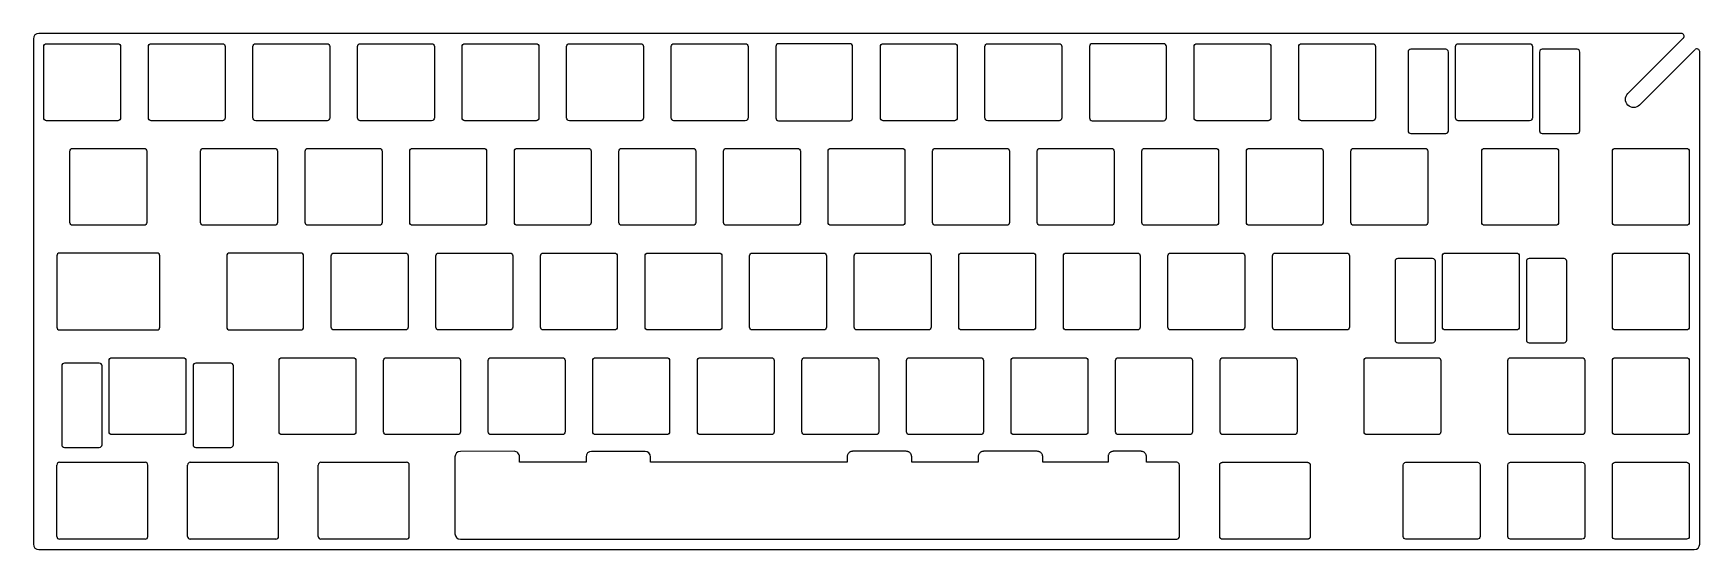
# Model space of a CAD drawing. Header units: millimetres. Extents: x 2408 to 2711, y 1745 to 1839.
import ezdxf

# ---------------------------------------------------------------- set-up
doc = ezdxf.new("R2010")
doc.units = ezdxf.units.MM

msp = doc.modelspace()

# ---------------------------------------------------------------- linework, layer by layer
for p, q in [((2407.66, 1838.05, 54.4), (2407.66, 1746.05, 54.4)), ((2707.88, 1839.05, 54.4), (2408.66, 1839.05, 54.4)), ((2409.56, 1823.65, 54.4), (2409.56, 1836.65, 54.4)), ((2410.06, 1837.15, 54.4), (2423.06, 1837.15, 54.4)), ((2423.56, 1836.65, 54.4), (2423.56, 1823.65, 54.4)), ((2428.61, 1823.65, 54.4), (2428.61, 1836.65, 54.4)), ((2429.11, 1837.15, 54.4), (2442.11, 1837.15, 54.4)), ((2442.61, 1836.65, 54.4), (2442.61, 1823.65, 54.4)), ((2447.66, 1823.65, 54.4), (2447.66, 1836.65, 54.4)), ((2448.16, 1837.15, 54.4), (2461.16, 1837.15, 54.4)), ((2461.66, 1836.65, 54.4), (2461.66, 1823.65, 54.4)), ((2466.71, 1823.65, 54.4), (2466.71, 1836.65, 54.4)), ((2467.21, 1837.15, 54.4), (2480.21, 1837.15, 54.4)), ((2480.71, 1836.65, 54.4), (2480.71, 1823.65, 54.4)), ((2485.76, 1823.65, 54.4), (2485.76, 1836.65, 54.4)), ((2486.26, 1837.15, 54.4), (2499.26, 1837.15, 54.4)), ((2499.76, 1836.65, 54.4), (2499.76, 1823.65, 54.4)), ((2504.81, 1823.65, 54.4), (2504.81, 1836.65, 54.4)), ((2505.31, 1837.15, 54.4), (2518.31, 1837.15, 54.4)), ((2518.81, 1836.65, 54.4), (2518.81, 1823.65, 54.4)), ((2523.86, 1823.65, 54.4), (2523.86, 1836.65, 54.4)), ((2524.36, 1837.15, 54.4), (2537.36, 1837.15, 54.4)), ((2537.86, 1836.65, 54.4), (2537.86, 1823.65, 54.4)), ((2542.91, 1836.65, 54.4), (2542.91, 1823.65, 54.4)), ((2556.41, 1837.15, 54.4), (2543.41, 1837.15, 54.4)), ((2556.91, 1823.65, 54.4), (2556.91, 1836.65, 54.4)), ((2561.96, 1823.65, 54.4), (2561.96, 1836.65, 54.4)), ((2562.46, 1837.15, 54.4), (2575.46, 1837.15, 54.4)), ((2575.96, 1836.65, 54.4), (2575.96, 1823.65, 54.4)), ((2581.01, 1823.65, 54.4), (2581.01, 1836.65, 54.4)), ((2581.51, 1837.15, 54.4), (2594.51, 1837.15, 54.4)), ((2595.01, 1836.65, 54.4), (2595.01, 1823.65, 54.4)), ((2600.06, 1836.65, 54.4), (2600.06, 1823.65, 54.4)), ((2613.56, 1837.15, 54.4), (2600.56, 1837.15, 54.4)), ((2614.06, 1823.65, 54.4), (2614.06, 1836.65, 54.4)), ((2619.11, 1823.65, 54.4), (2619.11, 1836.65, 54.4)), ((2619.61, 1837.15, 54.4), (2632.61, 1837.15, 54.4)), ((2633.11, 1836.65, 54.4), (2633.11, 1823.65, 54.4)), ((2638.16, 1823.65, 54.4), (2638.16, 1836.65, 54.4)), ((2638.66, 1837.15, 54.4), (2651.66, 1837.15, 54.4)), ((2652.16, 1836.65, 54.4), (2652.16, 1823.65, 54.4)), ((2667.23, 1837.15, 54.4), (2680.23, 1837.15, 54.4)), ((2698.13, 1828.09, 54.4), (2708.23, 1838.19, 54.4)), ((2658.09, 1835.65, 54.4), (2658.09, 1821.31, 54.4)), ((2664.94, 1836.15, 54.4), (2658.59, 1836.15, 54.4)), ((2665.44, 1821.31, 54.4), (2665.44, 1835.65, 54.4)), ((2682.03, 1835.65, 54.4), (2682.03, 1821.31, 54.4)), ((2688.88, 1836.15, 54.4), (2682.53, 1836.15, 54.4)), ((2689.38, 1821.31, 54.4), (2689.38, 1835.65, 54.4)), ((2710.35, 1836.07, 54.4), (2700.25, 1825.97, 54.4)), ((2711.21, 1746.05, 54.4), (2711.21, 1835.72, 54.4)), ((2423.06, 1823.15, 54.4), (2410.06, 1823.15, 54.4)), ((2442.11, 1823.15, 54.4), (2429.11, 1823.15, 54.4)), ((2461.16, 1823.15, 54.4), (2448.16, 1823.15, 54.4)), ((2480.21, 1823.15, 54.4), (2467.21, 1823.15, 54.4)), ((2499.26, 1823.15, 54.4), (2486.26, 1823.15, 54.4)), ((2518.31, 1823.15, 54.4), (2505.31, 1823.15, 54.4)), ((2537.36, 1823.15, 54.4), (2524.36, 1823.15, 54.4)), ((2543.41, 1823.15, 54.4), (2556.41, 1823.15, 54.4)), ((2575.46, 1823.15, 54.4), (2562.46, 1823.15, 54.4)), ((2594.51, 1823.15, 54.4), (2581.51, 1823.15, 54.4)), ((2600.56, 1823.15, 54.4), (2613.56, 1823.15, 54.4)), ((2632.61, 1823.15, 54.4), (2619.61, 1823.15, 54.4)), ((2651.66, 1823.15, 54.4), (2638.66, 1823.15, 54.4)), ((2680.23, 1823.15, 54.4), (2667.23, 1823.15, 54.4)), ((2658.59, 1820.81, 54.4), (2664.94, 1820.81, 54.4)), ((2682.53, 1820.81, 54.4), (2688.88, 1820.81, 54.4)), ((2414.32, 1804.6, 54.4), (2414.32, 1817.6, 54.4)), ((2414.82, 1818.1, 54.4), (2427.82, 1818.1, 54.4)), ((2428.32, 1817.6, 54.4), (2428.32, 1804.6, 54.4)), ((2438.13, 1804.6, 54.4), (2438.13, 1817.6, 54.4)), ((2438.63, 1818.1, 54.4), (2451.63, 1818.1, 54.4)), ((2452.13, 1817.6, 54.4), (2452.13, 1804.6, 54.4)), ((2457.18, 1804.6, 54.4), (2457.18, 1817.6, 54.4)), ((2457.68, 1818.1, 54.4), (2470.68, 1818.1, 54.4)), ((2471.18, 1817.6, 54.4), (2471.18, 1804.6, 54.4)), ((2476.23, 1804.6, 54.4), (2476.23, 1817.6, 54.4)), ((2476.73, 1818.1, 54.4), (2489.73, 1818.1, 54.4)), ((2490.23, 1817.6, 54.4), (2490.23, 1804.6, 54.4)), ((2495.28, 1804.6, 54.4), (2495.28, 1817.6, 54.4)), ((2495.78, 1818.1, 54.4), (2508.78, 1818.1, 54.4)), ((2509.28, 1817.6, 54.4), (2509.28, 1804.6, 54.4)), ((2514.33, 1804.6, 54.4), (2514.33, 1817.6, 54.4)), ((2514.83, 1818.1, 54.4), (2527.83, 1818.1, 54.4)), ((2528.33, 1817.6, 54.4), (2528.33, 1804.6, 54.4)), ((2533.38, 1804.6, 54.4), (2533.38, 1817.6, 54.4)), ((2533.88, 1818.1, 54.4), (2546.88, 1818.1, 54.4)), ((2547.38, 1817.6, 54.4), (2547.38, 1804.6, 54.4)), ((2552.43, 1804.6, 54.4), (2552.43, 1817.6, 54.4)), ((2552.93, 1818.1, 54.4), (2565.93, 1818.1, 54.4)), ((2566.43, 1817.6, 54.4), (2566.43, 1804.6, 54.4)), ((2571.48, 1804.6, 54.4), (2571.48, 1817.6, 54.4)), ((2571.98, 1818.1, 54.4), (2584.98, 1818.1, 54.4)), ((2585.48, 1817.6, 54.4), (2585.48, 1804.6, 54.4)), ((2590.53, 1804.6, 54.4), (2590.53, 1817.6, 54.4)), ((2591.03, 1818.1, 54.4), (2604.03, 1818.1, 54.4)), ((2604.53, 1817.6, 54.4), (2604.53, 1804.6, 54.4)), ((2609.58, 1804.6, 54.4), (2609.58, 1817.6, 54.4)), ((2610.08, 1818.1, 54.4), (2623.08, 1818.1, 54.4)), ((2623.58, 1817.6, 54.4), (2623.58, 1804.6, 54.4)), ((2628.63, 1804.6, 54.4), (2628.63, 1817.6, 54.4)), ((2629.13, 1818.1, 54.4), (2642.13, 1818.1, 54.4)), ((2642.63, 1817.6, 54.4), (2642.63, 1804.6, 54.4)), ((2647.68, 1804.6, 54.4), (2647.68, 1817.6, 54.4)), ((2648.18, 1818.1, 54.4), (2661.18, 1818.1, 54.4)), ((2661.68, 1817.6, 54.4), (2661.68, 1804.6, 54.4)), ((2671.5, 1804.6, 54.4), (2671.5, 1817.6, 54.4)), ((2672, 1818.1, 54.4), (2685, 1818.1, 54.4)), ((2685.5, 1817.6, 54.4), (2685.5, 1804.6, 54.4)), ((2695.31, 1804.6, 54.4), (2695.31, 1817.6, 54.4)), ((2695.81, 1818.1, 54.4), (2708.81, 1818.1, 54.4)), ((2709.31, 1817.6, 54.4), (2709.31, 1804.6, 54.4)), ((2427.82, 1804.1, 54.4), (2414.82, 1804.1, 54.4)), ((2451.63, 1804.1, 54.4), (2438.63, 1804.1, 54.4)), ((2470.68, 1804.1, 54.4), (2457.68, 1804.1, 54.4)), ((2489.73, 1804.1, 54.4), (2476.73, 1804.1, 54.4)), ((2508.78, 1804.1, 54.4), (2495.78, 1804.1, 54.4)), ((2527.83, 1804.1, 54.4), (2514.83, 1804.1, 54.4)), ((2546.88, 1804.1, 54.4), (2533.88, 1804.1, 54.4)), ((2565.93, 1804.1, 54.4), (2552.93, 1804.1, 54.4)), ((2584.98, 1804.1, 54.4), (2571.98, 1804.1, 54.4)), ((2604.03, 1804.1, 54.4), (2591.03, 1804.1, 54.4)), ((2623.08, 1804.1, 54.4), (2610.08, 1804.1, 54.4)), ((2642.13, 1804.1, 54.4), (2629.13, 1804.1, 54.4)), ((2661.18, 1804.1, 54.4), (2648.18, 1804.1, 54.4)), ((2685, 1804.1, 54.4), (2672, 1804.1, 54.4)), ((2708.81, 1804.1, 54.4), (2695.81, 1804.1, 54.4)), ((2411.94, 1798.55, 54.4), (2411.94, 1785.55, 54.4)), ((2430.2, 1799.05, 54.4), (2412.44, 1799.05, 54.4)), ((2430.7, 1785.55, 54.4), (2430.7, 1798.55, 54.4)), ((2442.89, 1798.55, 54.4), (2442.89, 1785.55, 54.4)), ((2456.39, 1799.05, 54.4), (2443.39, 1799.05, 54.4)), ((2456.89, 1785.55, 54.4), (2456.89, 1798.55, 54.4)), ((2461.94, 1785.55, 54.4), (2461.94, 1798.55, 54.4)), ((2462.44, 1799.05, 54.4), (2475.44, 1799.05, 54.4)), ((2475.94, 1798.55, 54.4), (2475.94, 1785.55, 54.4)), ((2480.99, 1785.55, 54.4), (2480.99, 1798.55, 54.4)), ((2481.49, 1799.05, 54.4), (2494.49, 1799.05, 54.4)), ((2494.99, 1798.55, 54.4), (2494.99, 1785.55, 54.4)), ((2500.04, 1785.55, 54.4), (2500.04, 1798.55, 54.4)), ((2500.54, 1799.05, 54.4), (2513.54, 1799.05, 54.4)), ((2514.04, 1798.55, 54.4), (2514.04, 1785.55, 54.4)), ((2519.09, 1785.55, 54.4), (2519.09, 1798.55, 54.4)), ((2519.59, 1799.05, 54.4), (2532.59, 1799.05, 54.4)), ((2533.09, 1798.55, 54.4), (2533.09, 1785.55, 54.4)), ((2538.14, 1785.55, 54.4), (2538.14, 1798.55, 54.4)), ((2538.64, 1799.05, 54.4), (2551.64, 1799.05, 54.4)), ((2552.14, 1798.55, 54.4), (2552.14, 1785.55, 54.4)), ((2557.19, 1785.55, 54.4), (2557.19, 1798.55, 54.4)), ((2557.69, 1799.05, 54.4), (2570.69, 1799.05, 54.4)), ((2571.19, 1798.55, 54.4), (2571.19, 1785.55, 54.4)), ((2576.24, 1785.55, 54.4), (2576.24, 1798.55, 54.4)), ((2576.74, 1799.05, 54.4), (2589.74, 1799.05, 54.4)), ((2590.24, 1798.55, 54.4), (2590.24, 1785.55, 54.4)), ((2595.29, 1785.55, 54.4), (2595.29, 1798.55, 54.4)), ((2595.79, 1799.05, 54.4), (2608.79, 1799.05, 54.4)), ((2609.29, 1798.55, 54.4), (2609.29, 1785.55, 54.4)), ((2614.34, 1785.55, 54.4), (2614.34, 1798.55, 54.4)), ((2614.84, 1799.05, 54.4), (2627.84, 1799.05, 54.4)), ((2628.34, 1798.55, 54.4), (2628.34, 1785.55, 54.4)), ((2633.39, 1785.55, 54.4), (2633.39, 1798.55, 54.4)), ((2633.89, 1799.05, 54.4), (2646.89, 1799.05, 54.4)), ((2647.39, 1798.55, 54.4), (2647.39, 1785.55, 54.4)), ((2655.71, 1797.55, 54.4), (2655.71, 1783.21, 54.4)), ((2662.56, 1798.05, 54.4), (2656.21, 1798.05, 54.4)), ((2663.06, 1783.21, 54.4), (2663.06, 1797.55, 54.4)), ((2664.85, 1799.05, 54.4), (2677.85, 1799.05, 54.4)), ((2679.65, 1797.55, 54.4), (2679.65, 1783.21, 54.4)), ((2686.5, 1798.05, 54.4), (2680.15, 1798.05, 54.4)), ((2687, 1783.21, 54.4), (2687, 1797.55, 54.4)), ((2695.31, 1785.55, 54.4), (2695.31, 1798.55, 54.4)), ((2695.81, 1799.05, 54.4), (2708.81, 1799.05, 54.4)), ((2709.31, 1798.55, 54.4), (2709.31, 1785.55, 54.4)), ((2412.44, 1785.05, 54.4), (2430.2, 1785.05, 54.4)), ((2443.39, 1785.05, 54.4), (2456.39, 1785.05, 54.4)), ((2475.44, 1785.05, 54.4), (2462.44, 1785.05, 54.4)), ((2494.49, 1785.05, 54.4), (2481.49, 1785.05, 54.4)), ((2513.54, 1785.05, 54.4), (2500.54, 1785.05, 54.4)), ((2532.59, 1785.05, 54.4), (2519.59, 1785.05, 54.4)), ((2551.64, 1785.05, 54.4), (2538.64, 1785.05, 54.4)), ((2570.69, 1785.05, 54.4), (2557.69, 1785.05, 54.4)), ((2589.74, 1785.05, 54.4), (2576.74, 1785.05, 54.4)), ((2608.79, 1785.05, 54.4), (2595.79, 1785.05, 54.4)), ((2627.84, 1785.05, 54.4), (2614.84, 1785.05, 54.4)), ((2646.89, 1785.05, 54.4), (2633.89, 1785.05, 54.4)), ((2677.85, 1785.05, 54.4), (2664.85, 1785.05, 54.4)), ((2708.81, 1785.05, 54.4), (2695.81, 1785.05, 54.4)), ((2656.21, 1782.71, 54.4), (2662.56, 1782.71, 54.4)), ((2680.15, 1782.71, 54.4), (2686.5, 1782.71, 54.4)), ((2419.67, 1779, 54.4), (2413.32, 1779, 54.4)), ((2421.96, 1780, 54.4), (2434.96, 1780, 54.4)), ((2443.61, 1779, 54.4), (2437.26, 1779, 54.4)), ((2452.42, 1766.5, 54.4), (2452.42, 1779.5, 54.4)), ((2452.92, 1780, 54.4), (2465.92, 1780, 54.4)), ((2466.42, 1779.5, 54.4), (2466.42, 1766.5, 54.4)), ((2471.47, 1766.5, 54.4), (2471.47, 1779.5, 54.4)), ((2471.97, 1780, 54.4), (2484.97, 1780, 54.4)), ((2485.47, 1779.5, 54.4), (2485.47, 1766.5, 54.4)), ((2490.52, 1766.5, 54.4), (2490.52, 1779.5, 54.4)), ((2491.02, 1780, 54.4), (2504.02, 1780, 54.4)), ((2504.52, 1779.5, 54.4), (2504.52, 1766.5, 54.4)), ((2509.57, 1766.5, 54.4), (2509.57, 1779.5, 54.4)), ((2510.07, 1780, 54.4), (2523.07, 1780, 54.4)), ((2523.57, 1779.5, 54.4), (2523.57, 1766.5, 54.4)), ((2528.62, 1766.5, 54.4), (2528.62, 1779.5, 54.4)), ((2529.12, 1780, 54.4), (2542.12, 1780, 54.4)), ((2542.62, 1779.5, 54.4), (2542.62, 1766.5, 54.4)), ((2547.67, 1766.5, 54.4), (2547.67, 1779.5, 54.4)), ((2548.17, 1780, 54.4), (2561.17, 1780, 54.4)), ((2561.67, 1779.5, 54.4), (2561.67, 1766.5, 54.4)), ((2566.72, 1766.5, 54.4), (2566.72, 1779.5, 54.4)), ((2567.22, 1780, 54.4), (2580.22, 1780, 54.4)), ((2580.72, 1779.5, 54.4), (2580.72, 1766.5, 54.4)), ((2585.77, 1766.5, 54.4), (2585.77, 1779.5, 54.4)), ((2586.27, 1780, 54.4), (2599.27, 1780, 54.4)), ((2599.77, 1779.5, 54.4), (2599.77, 1766.5, 54.4)), ((2604.82, 1766.5, 54.4), (2604.82, 1779.5, 54.4)), ((2605.32, 1780, 54.4), (2618.32, 1780, 54.4)), ((2618.82, 1779.5, 54.4), (2618.82, 1766.5, 54.4)), ((2623.87, 1766.5, 54.4), (2623.87, 1779.5, 54.4)), ((2624.37, 1780, 54.4), (2637.37, 1780, 54.4)), ((2637.87, 1779.5, 54.4), (2637.87, 1766.5, 54.4)), ((2650.06, 1766.5, 54.4), (2650.06, 1779.5, 54.4)), ((2650.56, 1780, 54.4), (2663.56, 1780, 54.4)), ((2664.06, 1779.5, 54.4), (2664.06, 1766.5, 54.4)), ((2676.26, 1766.5, 54.4), (2676.26, 1779.5, 54.4)), ((2676.76, 1780, 54.4), (2689.76, 1780, 54.4)), ((2690.26, 1779.5, 54.4), (2690.26, 1766.5, 54.4)), ((2695.31, 1766.5, 54.4), (2695.31, 1779.5, 54.4)), ((2695.81, 1780, 54.4), (2708.81, 1780, 54.4)), ((2709.31, 1779.5, 54.4), (2709.31, 1766.5, 54.4)), ((2412.82, 1778.5, 54.4), (2412.82, 1764.16, 54.4)), ((2420.17, 1764.16, 54.4), (2420.17, 1778.5, 54.4)), ((2436.76, 1778.5, 54.4), (2436.76, 1764.16, 54.4)), ((2444.11, 1764.16, 54.4), (2444.11, 1778.5, 54.4)), ((2413.32, 1763.66, 54.4), (2419.67, 1763.66, 54.4)), ((2434.96, 1766, 54.4), (2421.96, 1766, 54.4)), ((2437.26, 1763.66, 54.4), (2443.61, 1763.66, 54.4)), ((2465.92, 1766, 54.4), (2452.92, 1766, 54.4)), ((2484.97, 1766, 54.4), (2471.97, 1766, 54.4)), ((2504.02, 1766, 54.4), (2491.02, 1766, 54.4)), ((2523.07, 1766, 54.4), (2510.07, 1766, 54.4)), ((2542.12, 1766, 54.4), (2529.12, 1766, 54.4)), ((2561.17, 1766, 54.4), (2548.17, 1766, 54.4)), ((2580.22, 1766, 54.4), (2567.22, 1766, 54.4)), ((2599.27, 1766, 54.4), (2586.27, 1766, 54.4)), ((2618.32, 1766, 54.4), (2605.32, 1766, 54.4)), ((2637.37, 1766, 54.4), (2624.37, 1766, 54.4)), ((2663.56, 1766, 54.4), (2650.56, 1766, 54.4)), ((2689.76, 1766, 54.4), (2676.76, 1766, 54.4)), ((2708.81, 1766, 54.4), (2695.81, 1766, 54.4)), ((2412.44, 1760.95, 54.4), (2428.02, 1760.95, 54.4)), ((2436.25, 1760.95, 54.4), (2451.83, 1760.95, 54.4)), ((2460.06, 1760.95, 54.4), (2475.65, 1760.95, 54.4)), ((2624.27, 1760.95, 54.4), (2639.75, 1760.95, 54.4)), ((2657.71, 1760.95, 54.4), (2670.71, 1760.95, 54.4)), ((2676.76, 1760.95, 54.4), (2689.76, 1760.95, 54.4)), ((2695.81, 1760.95, 54.4), (2708.81, 1760.95, 54.4)), ((2411.94, 1747.45, 54.4), (2411.94, 1760.45, 54.4)), ((2428.52, 1747.45, 54.4), (2428.52, 1760.45, 54.4)), ((2435.75, 1747.45, 54.4), (2435.75, 1760.45, 54.4)), ((2452.33, 1747.45, 54.4), (2452.33, 1760.45, 54.4)), ((2459.56, 1747.45, 54.4), (2459.56, 1760.45, 54.4)), ((2476.15, 1747.45, 54.4), (2476.15, 1760.45, 54.4)), ((2623.77, 1747.45, 54.4), (2623.77, 1760.45, 54.4)), ((2640.25, 1760.45, 54.4), (2640.25, 1747.45, 54.4)), ((2657.21, 1747.45, 54.4), (2657.21, 1760.45, 54.4)), ((2671.21, 1760.45, 54.4), (2671.21, 1747.45, 54.4)), ((2676.26, 1747.45, 54.4), (2676.26, 1760.45, 54.4)), ((2690.26, 1760.45, 54.4), (2690.26, 1747.45, 54.4)), ((2695.31, 1747.45, 54.4), (2695.31, 1760.45, 54.4)), ((2709.31, 1760.45, 54.4), (2709.31, 1747.45, 54.4)), ((2428.02, 1746.95, 54.4), (2412.44, 1746.95, 54.4)), ((2451.83, 1746.95, 54.4), (2436.25, 1746.95, 54.4)), ((2475.65, 1746.95, 54.4), (2460.06, 1746.95, 54.4)), ((2639.75, 1746.95, 54.4), (2624.27, 1746.95, 54.4)), ((2670.71, 1746.95, 54.4), (2657.71, 1746.95, 54.4)), ((2689.76, 1746.95, 54.4), (2676.76, 1746.95, 54.4)), ((2708.81, 1746.95, 54.4), (2695.81, 1746.95, 54.4))]:
    msp.add_line(p, q)
at = {"linetype": 'Continuous', "lineweight": 25}
for p, q in [((2484.46, 1761.94, 54.4), (2484.46, 1747.95, 54.4)), ((2495.22, 1762.95, 54.4), (2485.46, 1762.94, 54.4)), ((2519.1, 1762.94, 54.4), (2509.34, 1762.94, 54.4)), ((2566.67, 1762.95, 54.4), (2556.91, 1762.95, 54.4)), ((2590.54, 1762.95, 54.4), (2580.78, 1762.95, 54.4)), ((2609.44, 1762.95, 54.4), (2604.44, 1762.95, 54.4)), ((2616.44, 1747.45, 54.4), (2616.44, 1760.45, 54.4))]:
    msp.add_line(p, q, dxfattribs=at)
for points in [[(2666.73, 1823.65), (2666.73, 1827.85), (2666.73, 1836.65)], [(2680.73, 1836.65), (2680.73, 1827.85), (2680.73, 1823.65)], [(2664.35, 1785.55), (2664.35, 1789.75), (2664.35, 1798.55)], [(2678.35, 1798.55), (2678.35, 1789.75), (2678.35, 1785.55)], [(2421.46, 1766.5), (2421.46, 1770.7), (2421.46, 1779.5)], [(2435.46, 1779.5), (2435.46, 1770.7), (2435.46, 1766.5)], [(2408.66, 1745.05), (2709.21, 1745.05), (2710.21, 1745.05)]]:
    msp.add_lwpolyline(points)
for points in [[(2508.34, 1761.94), (2508.34, 1760.95), (2496.22, 1760.95), (2496.22, 1761.95)], [(2524.85, 1760.95), (2520.1, 1760.95), (2520.1, 1761.94)], [(2555.91, 1761.95), (2555.91, 1760.95), (2532, 1760.95), (2524.86, 1760.95)], [(2579.78, 1761.95), (2579.78, 1760.95), (2567.67, 1760.95), (2567.67, 1761.95)], [(2603.44, 1761.95), (2603.44, 1760.95), (2591.54, 1760.95), (2591.54, 1761.95)], [(2615.94, 1760.95), (2611.17, 1760.95), (2610.56, 1760.95), (2610.44, 1760.95), (2610.44, 1761.95)], [(2485.46, 1746.95), (2519.1, 1746.95), (2526.89, 1746.95), (2540.24, 1746.95), (2555.91, 1746.95), (2566.67, 1746.95), (2603.44, 1746.95)], [(2603.44, 1746.95), (2604.55, 1746.95), (2610.56, 1746.95), (2615.94, 1746.95)]]:
    msp.add_lwpolyline(points, dxfattribs=at)
for centre, radius, start, end in [((2408.66, 1838.05, 54.4), 1, 90, 180), ((2543.41, 1836.65, 54.4), 0.5, 90, 180), ((2556.41, 1836.65, 54.4), 0.5, 0, 90), ((2600.56, 1836.65, 54.4), 0.5, 90, 180), ((2613.56, 1836.65, 54.4), 0.5, 0, 90), ((2707.88, 1838.55, 54.4), 0.5, 315, 90), ((2658.59, 1835.65, 54.4), 0.5, 90, 180), ((2664.94, 1835.65, 54.4), 0.5, 0, 90), ((2682.53, 1835.65, 54.4), 0.5, 90, 180), ((2688.88, 1835.65, 54.4), 0.5, 0, 90), ((2710.71, 1835.72, 54.4), 0.5, 0, 135), ((2543.41, 1823.65, 54.4), 0.5, 180, 270), ((2556.41, 1823.65, 54.4), 0.5, 270, 0), ((2600.56, 1823.65, 54.4), 0.5, 180, 270), ((2613.56, 1823.65, 54.4), 0.5, 270, 0), ((2658.59, 1821.31, 54.4), 0.5, 180, 270), ((2664.94, 1821.31, 54.4), 0.5, 270, 0), ((2682.53, 1821.31, 54.4), 0.5, 180, 270), ((2688.88, 1821.31, 54.4), 0.5, 270, 0), ((2412.44, 1798.55, 54.4), 0.5, 90, 180), ((2430.2, 1798.55, 54.4), 0.5, 0, 90), ((2443.39, 1798.55, 54.4), 0.5, 90, 180), ((2456.39, 1798.55, 54.4), 0.5, 0, 90), ((2656.21, 1797.55, 54.4), 0.5, 90, 180), ((2662.56, 1797.55, 54.4), 0.5, 0, 90), ((2680.15, 1797.55, 54.4), 0.5, 90, 180), ((2686.5, 1797.55, 54.4), 0.5, 0, 90), ((2412.44, 1785.55, 54.4), 0.5, 180, 270), ((2430.2, 1785.55, 54.4), 0.5, 270, 0), ((2443.39, 1785.55, 54.4), 0.5, 180, 270), ((2456.39, 1785.55, 54.4), 0.5, 270, 0), ((2656.21, 1783.21, 54.4), 0.5, 180, 270), ((2662.56, 1783.21, 54.4), 0.5, 270, 0), ((2680.15, 1783.21, 54.4), 0.5, 180, 270), ((2686.5, 1783.21, 54.4), 0.5, 270, 0), ((2413.32, 1778.5, 54.4), 0.5, 90, 180), ((2419.67, 1778.5, 54.4), 0.5, 0, 90), ((2437.26, 1778.5, 54.4), 0.5, 90, 180), ((2443.61, 1778.5, 54.4), 0.5, 0, 90), ((2413.32, 1764.16, 54.4), 0.5, 180, 270), ((2419.67, 1764.16, 54.4), 0.5, 270, 0), ((2437.26, 1764.16, 54.4), 0.5, 180, 270), ((2443.61, 1764.16, 54.4), 0.5, 270, 0), ((2412.44, 1760.45, 54.4), 0.5, 90, 180), ((2428.02, 1760.45, 54.4), 0.5, 0, 90), ((2436.25, 1760.45, 54.4), 0.5, 90, 180), ((2451.83, 1760.45, 54.4), 0.5, 0, 90), ((2460.06, 1760.45, 54.4), 0.5, 90, 180), ((2475.65, 1760.45, 54.4), 0.5, 0, 90), ((2408.66, 1746.05, 54.4), 1, 180, 270), ((2412.44, 1747.45, 54.4), 0.5, 180, 270), ((2428.02, 1747.45, 54.4), 0.5, 270, 0), ((2436.25, 1747.45, 54.4), 0.5, 180, 270), ((2451.83, 1747.45, 54.4), 0.5, 270, 0), ((2460.06, 1747.45, 54.4), 0.5, 180, 270), ((2475.65, 1747.45, 54.4), 0.5, 270, 0), ((2710.21, 1746.05, 54.4), 1, 270, 0)]:
    msp.add_arc(centre, radius, start, end)
at = {"extrusion": (0, 0, -1)}
for centre, radius, start, end in [((-2410.06, 1836.65, -54.4), 0.5, 0, 90), ((-2423.06, 1836.65, -54.4), 0.5, 90, 180), ((-2429.11, 1836.65, -54.4), 0.5, 0, 90), ((-2442.11, 1836.65, -54.4), 0.5, 90, 180), ((-2448.16, 1836.65, -54.4), 0.5, 0, 90), ((-2461.16, 1836.65, -54.4), 0.5, 90, 180), ((-2467.21, 1836.65, -54.4), 0.5, 0, 90), ((-2480.21, 1836.65, -54.4), 0.5, 90, 180), ((-2486.26, 1836.65, -54.4), 0.5, 0, 90), ((-2499.26, 1836.65, -54.4), 0.5, 90, 180), ((-2505.31, 1836.65, -54.4), 0.5, 0, 90), ((-2518.31, 1836.65, -54.4), 0.5, 90, 180), ((-2524.36, 1836.65, -54.4), 0.5, 0, 90), ((-2537.36, 1836.65, -54.4), 0.5, 90, 180), ((-2562.46, 1836.65, -54.4), 0.5, 0, 90), ((-2575.46, 1836.65, -54.4), 0.5, 90, 180), ((-2581.51, 1836.65, -54.4), 0.5, 0, 90), ((-2594.51, 1836.65, -54.4), 0.5, 90, 180), ((-2619.61, 1836.65, -54.4), 0.5, 0, 90), ((-2632.61, 1836.65, -54.4), 0.5, 90, 180), ((-2638.66, 1836.65, -54.4), 0.5, 0, 90), ((-2651.66, 1836.65, -54.4), 0.5, 90, 180), ((-2667.23, 1836.65, -54.4), 0.5, 0, 90), ((-2680.23, 1836.65, -54.4), 0.5, 90, 180), ((-2699.19, 1827.03, -54.4), 1.5, 315, 45), ((-2699.19, 1827.03, -54.4), 1.5, 225, 315), ((-2410.06, 1823.65, -54.4), 0.5, 270, 0), ((-2423.06, 1823.65, -54.4), 0.5, 180, 270), ((-2429.11, 1823.65, -54.4), 0.5, 270, 0), ((-2442.11, 1823.65, -54.4), 0.5, 180, 270), ((-2448.16, 1823.65, -54.4), 0.5, 270, 0), ((-2461.16, 1823.65, -54.4), 0.5, 180, 270), ((-2467.21, 1823.65, -54.4), 0.5, 270, 0), ((-2480.21, 1823.65, -54.4), 0.5, 180, 270), ((-2486.26, 1823.65, -54.4), 0.5, 270, 0), ((-2499.26, 1823.65, -54.4), 0.5, 180, 270), ((-2505.31, 1823.65, -54.4), 0.5, 270, 0), ((-2518.31, 1823.65, -54.4), 0.5, 180, 270), ((-2524.36, 1823.65, -54.4), 0.5, 270, 0), ((-2537.36, 1823.65, -54.4), 0.5, 180, 270), ((-2562.46, 1823.65, -54.4), 0.5, 270, 0), ((-2575.46, 1823.65, -54.4), 0.5, 180, 270), ((-2581.51, 1823.65, -54.4), 0.5, 270, 0), ((-2594.51, 1823.65, -54.4), 0.5, 180, 270), ((-2619.61, 1823.65, -54.4), 0.5, 270, 0), ((-2632.61, 1823.65, -54.4), 0.5, 180, 270), ((-2638.66, 1823.65, -54.4), 0.5, 270, 0), ((-2651.66, 1823.65, -54.4), 0.5, 180, 270), ((-2667.23, 1823.65, -54.4), 0.5, 270, 0), ((-2680.23, 1823.65, -54.4), 0.5, 180, 270), ((-2414.82, 1817.6, -54.4), 0.5, 0, 90), ((-2427.82, 1817.6, -54.4), 0.5, 90, 180), ((-2438.63, 1817.6, -54.4), 0.5, 0, 90), ((-2451.63, 1817.6, -54.4), 0.5, 90, 180), ((-2457.68, 1817.6, -54.4), 0.5, 0, 90), ((-2470.68, 1817.6, -54.4), 0.5, 90, 180), ((-2476.73, 1817.6, -54.4), 0.5, 0, 90), ((-2489.73, 1817.6, -54.4), 0.5, 90, 180), ((-2495.78, 1817.6, -54.4), 0.5, 0, 90), ((-2508.78, 1817.6, -54.4), 0.5, 90, 180), ((-2514.83, 1817.6, -54.4), 0.5, 0, 90), ((-2527.83, 1817.6, -54.4), 0.5, 90, 180), ((-2533.88, 1817.6, -54.4), 0.5, 0, 90), ((-2546.88, 1817.6, -54.4), 0.5, 90, 180), ((-2552.93, 1817.6, -54.4), 0.5, 0, 90), ((-2565.93, 1817.6, -54.4), 0.5, 90, 180), ((-2571.98, 1817.6, -54.4), 0.5, 0, 90), ((-2584.98, 1817.6, -54.4), 0.5, 90, 180), ((-2591.03, 1817.6, -54.4), 0.5, 0, 90), ((-2604.03, 1817.6, -54.4), 0.5, 90, 180), ((-2610.08, 1817.6, -54.4), 0.5, 0, 90), ((-2623.08, 1817.6, -54.4), 0.5, 90, 180), ((-2629.13, 1817.6, -54.4), 0.5, 0, 90), ((-2642.13, 1817.6, -54.4), 0.5, 90, 180), ((-2648.18, 1817.6, -54.4), 0.5, 0, 90), ((-2661.18, 1817.6, -54.4), 0.5, 90, 180), ((-2672, 1817.6, -54.4), 0.5, 0, 90), ((-2685, 1817.6, -54.4), 0.5, 90, 180), ((-2695.81, 1817.6, -54.4), 0.5, 0, 90), ((-2708.81, 1817.6, -54.4), 0.5, 90, 180), ((-2414.82, 1804.6, -54.4), 0.5, 270, 0), ((-2427.82, 1804.6, -54.4), 0.5, 180, 270), ((-2438.63, 1804.6, -54.4), 0.5, 270, 0), ((-2451.63, 1804.6, -54.4), 0.5, 180, 270), ((-2457.68, 1804.6, -54.4), 0.5, 270, 0), ((-2470.68, 1804.6, -54.4), 0.5, 180, 270), ((-2476.73, 1804.6, -54.4), 0.5, 270, 0), ((-2489.73, 1804.6, -54.4), 0.5, 180, 270), ((-2495.78, 1804.6, -54.4), 0.5, 270, 0), ((-2508.78, 1804.6, -54.4), 0.5, 180, 270), ((-2514.83, 1804.6, -54.4), 0.5, 270, 0), ((-2527.83, 1804.6, -54.4), 0.5, 180, 270), ((-2533.88, 1804.6, -54.4), 0.5, 270, 0), ((-2546.88, 1804.6, -54.4), 0.5, 180, 270), ((-2552.93, 1804.6, -54.4), 0.5, 270, 0), ((-2565.93, 1804.6, -54.4), 0.5, 180, 270), ((-2571.98, 1804.6, -54.4), 0.5, 270, 0), ((-2584.98, 1804.6, -54.4), 0.5, 180, 270), ((-2591.03, 1804.6, -54.4), 0.5, 270, 0), ((-2604.03, 1804.6, -54.4), 0.5, 180, 270), ((-2610.08, 1804.6, -54.4), 0.5, 270, 0), ((-2623.08, 1804.6, -54.4), 0.5, 180, 270), ((-2629.13, 1804.6, -54.4), 0.5, 270, 0), ((-2642.13, 1804.6, -54.4), 0.5, 180, 270), ((-2648.18, 1804.6, -54.4), 0.5, 270, 0), ((-2661.18, 1804.6, -54.4), 0.5, 180, 270), ((-2672, 1804.6, -54.4), 0.5, 270, 0), ((-2685, 1804.6, -54.4), 0.5, 180, 270), ((-2695.81, 1804.6, -54.4), 0.5, 270, 0), ((-2708.81, 1804.6, -54.4), 0.5, 180, 270), ((-2462.44, 1798.55, -54.4), 0.5, 0, 90), ((-2475.44, 1798.55, -54.4), 0.5, 90, 180), ((-2481.49, 1798.55, -54.4), 0.5, 0, 90), ((-2494.49, 1798.55, -54.4), 0.5, 90, 180), ((-2500.54, 1798.55, -54.4), 0.5, 0, 90), ((-2513.54, 1798.55, -54.4), 0.5, 90, 180), ((-2519.59, 1798.55, -54.4), 0.5, 0, 90), ((-2532.59, 1798.55, -54.4), 0.5, 90, 180), ((-2538.64, 1798.55, -54.4), 0.5, 0, 90), ((-2551.64, 1798.55, -54.4), 0.5, 90, 180), ((-2557.69, 1798.55, -54.4), 0.5, 0, 90), ((-2570.69, 1798.55, -54.4), 0.5, 90, 180), ((-2576.74, 1798.55, -54.4), 0.5, 0, 90), ((-2589.74, 1798.55, -54.4), 0.5, 90, 180), ((-2595.79, 1798.55, -54.4), 0.5, 0, 90), ((-2608.79, 1798.55, -54.4), 0.5, 90, 180), ((-2614.84, 1798.55, -54.4), 0.5, 0, 90), ((-2627.84, 1798.55, -54.4), 0.5, 90, 180), ((-2633.89, 1798.55, -54.4), 0.5, 0, 90), ((-2646.89, 1798.55, -54.4), 0.5, 90, 180), ((-2664.85, 1798.55, -54.4), 0.5, 0, 90), ((-2677.85, 1798.55, -54.4), 0.5, 90, 180), ((-2695.81, 1798.55, -54.4), 0.5, 0, 90), ((-2708.81, 1798.55, -54.4), 0.5, 90, 180), ((-2462.44, 1785.55, -54.4), 0.5, 270, 0), ((-2475.44, 1785.55, -54.4), 0.5, 180, 270), ((-2481.49, 1785.55, -54.4), 0.5, 270, 0), ((-2494.49, 1785.55, -54.4), 0.5, 180, 270), ((-2500.54, 1785.55, -54.4), 0.5, 270, 0), ((-2513.54, 1785.55, -54.4), 0.5, 180, 270), ((-2519.59, 1785.55, -54.4), 0.5, 270, 0), ((-2532.59, 1785.55, -54.4), 0.5, 180, 270), ((-2538.64, 1785.55, -54.4), 0.5, 270, 0), ((-2551.64, 1785.55, -54.4), 0.5, 180, 270), ((-2557.69, 1785.55, -54.4), 0.5, 270, 0), ((-2570.69, 1785.55, -54.4), 0.5, 180, 270), ((-2576.74, 1785.55, -54.4), 0.5, 270, 0), ((-2589.74, 1785.55, -54.4), 0.5, 180, 270), ((-2595.79, 1785.55, -54.4), 0.5, 270, 0), ((-2608.79, 1785.55, -54.4), 0.5, 180, 270), ((-2614.84, 1785.55, -54.4), 0.5, 270, 0), ((-2627.84, 1785.55, -54.4), 0.5, 180, 270), ((-2633.89, 1785.55, -54.4), 0.5, 270, 0), ((-2646.89, 1785.55, -54.4), 0.5, 180, 270), ((-2664.85, 1785.55, -54.4), 0.5, 270, 0), ((-2677.85, 1785.55, -54.4), 0.5, 180, 270), ((-2695.81, 1785.55, -54.4), 0.5, 270, 0), ((-2708.81, 1785.55, -54.4), 0.5, 180, 270), ((-2421.96, 1779.5, -54.4), 0.5, 0, 90), ((-2434.96, 1779.5, -54.4), 0.5, 90, 180), ((-2452.92, 1779.5, -54.4), 0.5, 0, 90), ((-2465.92, 1779.5, -54.4), 0.5, 90, 180), ((-2471.97, 1779.5, -54.4), 0.5, 0, 90), ((-2484.97, 1779.5, -54.4), 0.5, 90, 180), ((-2491.02, 1779.5, -54.4), 0.5, 0, 90), ((-2504.02, 1779.5, -54.4), 0.5, 90, 180), ((-2510.07, 1779.5, -54.4), 0.5, 0, 90), ((-2523.07, 1779.5, -54.4), 0.5, 90, 180), ((-2529.12, 1779.5, -54.4), 0.5, 0, 90), ((-2542.12, 1779.5, -54.4), 0.5, 90, 180), ((-2548.17, 1779.5, -54.4), 0.5, 0, 90), ((-2561.17, 1779.5, -54.4), 0.5, 90, 180), ((-2567.22, 1779.5, -54.4), 0.5, 0, 90), ((-2580.22, 1779.5, -54.4), 0.5, 90, 180), ((-2586.27, 1779.5, -54.4), 0.5, 0, 90), ((-2599.27, 1779.5, -54.4), 0.5, 90, 180), ((-2605.32, 1779.5, -54.4), 0.5, 0, 90), ((-2618.32, 1779.5, -54.4), 0.5, 90, 180), ((-2624.37, 1779.5, -54.4), 0.5, 0, 90), ((-2637.37, 1779.5, -54.4), 0.5, 90, 180), ((-2650.56, 1779.5, -54.4), 0.5, 0, 90), ((-2663.56, 1779.5, -54.4), 0.5, 90, 180), ((-2676.76, 1779.5, -54.4), 0.5, 0, 90), ((-2689.76, 1779.5, -54.4), 0.5, 90, 180), ((-2695.81, 1779.5, -54.4), 0.5, 0, 90), ((-2708.81, 1779.5, -54.4), 0.5, 90, 180), ((-2421.96, 1766.5, -54.4), 0.5, 270, 0), ((-2434.96, 1766.5, -54.4), 0.5, 180, 270), ((-2452.92, 1766.5, -54.4), 0.5, 270, 0), ((-2465.92, 1766.5, -54.4), 0.5, 180, 270), ((-2471.97, 1766.5, -54.4), 0.5, 270, 0), ((-2484.97, 1766.5, -54.4), 0.5, 180, 270), ((-2491.02, 1766.5, -54.4), 0.5, 270, 0), ((-2504.02, 1766.5, -54.4), 0.5, 180, 270), ((-2510.07, 1766.5, -54.4), 0.5, 270, 0), ((-2523.07, 1766.5, -54.4), 0.5, 180, 270), ((-2529.12, 1766.5, -54.4), 0.5, 270, 0), ((-2542.12, 1766.5, -54.4), 0.5, 180, 270), ((-2548.17, 1766.5, -54.4), 0.5, 270, 0), ((-2561.17, 1766.5, -54.4), 0.5, 180, 270), ((-2567.22, 1766.5, -54.4), 0.5, 270, 0), ((-2580.22, 1766.5, -54.4), 0.5, 180, 270), ((-2586.27, 1766.5, -54.4), 0.5, 270, 0), ((-2599.27, 1766.5, -54.4), 0.5, 180, 270), ((-2605.32, 1766.5, -54.4), 0.5, 270, 0), ((-2618.32, 1766.5, -54.4), 0.5, 180, 270), ((-2624.37, 1766.5, -54.4), 0.5, 270, 0), ((-2637.37, 1766.5, -54.4), 0.5, 180, 270), ((-2650.56, 1766.5, -54.4), 0.5, 270, 0), ((-2663.56, 1766.5, -54.4), 0.5, 180, 270), ((-2676.76, 1766.5, -54.4), 0.5, 270, 0), ((-2689.76, 1766.5, -54.4), 0.5, 180, 270), ((-2695.81, 1766.5, -54.4), 0.5, 270, 0), ((-2708.81, 1766.5, -54.4), 0.5, 180, 270), ((-2657.71, 1760.45, -54.4), 0.5, 0, 90), ((-2670.71, 1760.45, -54.4), 0.5, 90, 180), ((-2676.76, 1760.45, -54.4), 0.5, 0, 90), ((-2689.76, 1760.45, -54.4), 0.5, 90, 180), ((-2695.81, 1760.45, -54.4), 0.5, 0, 90), ((-2708.81, 1760.45, -54.4), 0.5, 90, 180), ((-2657.71, 1747.45, -54.4), 0.5, 270, 0), ((-2670.71, 1747.45, -54.4), 0.5, 180, 270), ((-2676.76, 1747.45, -54.4), 0.5, 270, 0), ((-2689.76, 1747.45, -54.4), 0.5, 180, 270), ((-2695.81, 1747.45, -54.4), 0.5, 270, 0), ((-2708.81, 1747.45, -54.4), 0.5, 180, 270)]:
    msp.add_arc(centre, radius, start, end, dxfattribs=at)
at = {"linetype": 'Continuous', "lineweight": 25}
for centre, radius, start, end in [((2485.46, 1761.94, 54.4), 1, 90.0239, 180), ((2495.22, 1761.95, 54.4), 1, 0, 90.0239), ((2509.34, 1761.94, 54.4), 1, 90, 179.9992), ((2519.1, 1761.94, 54.4), 1, 0, 90), ((2615.94, 1760.45, 54.4), 0.5, 0, 90), ((2485.46, 1747.95, 54.4), 1, 180, 270), ((2615.94, 1747.45, 54.4), 0.5, 270, 0)]:
    msp.add_arc(centre, radius, start, end, dxfattribs=at)
for points in [[(2524.86, 1760.95, 54.4), (2524.85, 1760.95, 54.4), (2524.85, 1760.95, 54.4), (2524.85, 1760.95, 54.4)], [(2603.44, 1746.95, 54.4), (2603.44, 1746.95, 54.4), (2603.44, 1746.95, 54.4), (2603.44, 1746.95, 54.4)]]:
    msp.add_open_spline(points, degree=3, dxfattribs=at)
for points, knots in [([(2556.91, 1762.95, 54.4), (2556.87, 1762.95, 54.4), (2556.81, 1762.95, 54.4), (2556.72, 1762.93, 54.4), (2556.63, 1762.91, 54.4), (2556.5, 1762.87, 54.4), (2556.35, 1762.79, 54.4), (2556.19, 1762.66, 54.4), (2556.06, 1762.5, 54.4), (2555.97, 1762.32, 54.4), (2555.92, 1762.14, 54.4), (2555.91, 1762.01, 54.4), (2555.91, 1761.95, 54.4)], [40.305398, 40.305398, 40.305398, 40.305398, 40.365657, 40.425419, 40.485223, 40.545606, 40.675397, 40.805529, 40.935319, 41.065451, 41.185342, 41.305398, 41.305398, 41.305398, 41.305398]), ([(2567.67, 1761.95, 54.4), (2567.66, 1761.98, 54.4), (2567.66, 1762.05, 54.4), (2567.65, 1762.14, 54.4), (2567.62, 1762.24, 54.4), (2567.58, 1762.36, 54.4), (2567.5, 1762.51, 54.4), (2567.38, 1762.66, 54.4), (2567.22, 1762.79, 54.4), (2567.05, 1762.88, 54.4), (2566.86, 1762.94, 54.4), (2566.73, 1762.94, 54.4), (2566.67, 1762.95, 54.4)], [29.545398, 29.545398, 29.545398, 29.545398, 29.608195, 29.670425, 29.732697, 29.795621, 29.920416, 30.045546, 30.170341, 30.29547, 30.420349, 30.545398, 30.545398, 30.545398, 30.545398]), ([(2580.78, 1762.95, 54.4), (2580.75, 1762.95, 54.4), (2580.68, 1762.95, 54.4), (2580.59, 1762.93, 54.4), (2580.5, 1762.91, 54.4), (2580.37, 1762.87, 54.4), (2580.22, 1762.79, 54.4), (2580.07, 1762.66, 54.4), (2579.93, 1762.5, 54.4), (2579.84, 1762.32, 54.4), (2579.79, 1762.14, 54.4), (2579.78, 1762.01, 54.4), (2579.78, 1761.95, 54.4)], [25.545398, 25.545398, 25.545398, 25.545398, 25.605657, 25.665419, 25.725223, 25.785606, 25.915397, 26.045529, 26.175319, 26.305451, 26.425342, 26.545398, 26.545398, 26.545398, 26.545398]), ([(2591.54, 1761.95, 54.4), (2591.54, 1761.98, 54.4), (2591.53, 1762.04, 54.4), (2591.52, 1762.14, 54.4), (2591.5, 1762.23, 54.4), (2591.46, 1762.35, 54.4), (2591.38, 1762.5, 54.4), (2591.25, 1762.66, 54.4), (2591.09, 1762.79, 54.4), (2590.91, 1762.88, 54.4), (2590.73, 1762.94, 54.4), (2590.6, 1762.94, 54.4), (2590.54, 1762.95, 54.4)], [14.785398, 14.785398, 14.785398, 14.785398, 14.845657, 14.905419, 14.965222, 15.025606, 15.155396, 15.285528, 15.415319, 15.545451, 15.665341, 15.785398, 15.785398, 15.785398, 15.785398]), ([(2604.44, 1762.95, 54.4), (2604.4, 1762.95, 54.4), (2604.34, 1762.95, 54.4), (2604.24, 1762.93, 54.4), (2604.15, 1762.91, 54.4), (2604.02, 1762.86, 54.4), (2603.88, 1762.79, 54.4), (2603.72, 1762.66, 54.4), (2603.6, 1762.51, 54.4), (2603.51, 1762.33, 54.4), (2603.45, 1762.14, 54.4), (2603.44, 1762.01, 54.4), (2603.44, 1761.95, 54.4)], [10.785398, 10.785398, 10.785398, 10.785398, 10.848195, 10.910425, 10.972697, 11.035621, 11.160416, 11.285546, 11.410341, 11.53547, 11.660349, 11.785398, 11.785398, 11.785398, 11.785398]), ([(2610.44, 1761.95, 54.4), (2610.44, 1761.98, 54.4), (2610.43, 1762.05, 54.4), (2610.42, 1762.14, 54.4), (2610.39, 1762.24, 54.4), (2610.35, 1762.36, 54.4), (2610.27, 1762.51, 54.4), (2610.15, 1762.66, 54.4), (2610, 1762.79, 54.4), (2609.82, 1762.88, 54.4), (2609.63, 1762.94, 54.4), (2609.5, 1762.94, 54.4), (2609.44, 1762.95, 54.4)], [4.785398, 4.785398, 4.785398, 4.785398, 4.848195, 4.910425, 4.972697, 5.035621, 5.160416, 5.285546, 5.410341, 5.53547, 5.660349, 5.785398, 5.785398, 5.785398, 5.785398])]:
    msp.add_open_spline(points, degree=3, knots=knots, dxfattribs=at)
for points in [[(2623.77, 1760.45, 54.4), (2623.77, 1760.95, 54.4), (2624.27, 1760.95, 54.4)], [(2639.75, 1760.95, 54.4), (2640.25, 1760.95, 54.4), (2640.25, 1760.45, 54.4)], [(2624.27, 1746.95, 54.4), (2623.77, 1746.95, 54.4), (2623.77, 1747.45, 54.4)], [(2640.25, 1747.45, 54.4), (2640.25, 1746.95, 54.4), (2639.75, 1746.95, 54.4)]]:
    msp.add_rational_spline(points, [1, 0.707106781187, 1], degree=2)

doc.saveas('drawing.dxf')
